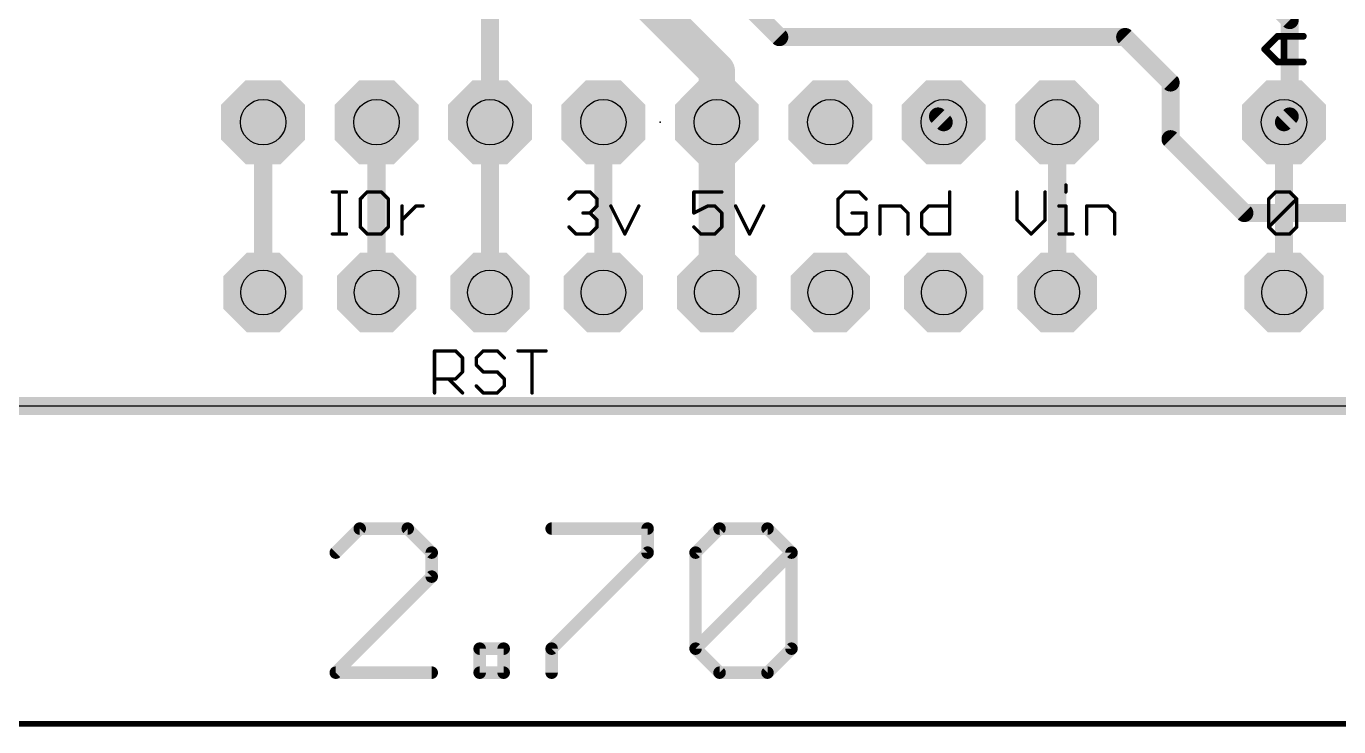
# Model space of a CAD drawing. Extents: x -15 to 76.8, y -9.1 to 59.1.
# Drawn here: x 22.64 to 52.03, y -7.18 to 8.5 of the extents above; entities that cross this region are included whole.
import ezdxf

# ---------------------------------------------------------------- set-up
doc = ezdxf.new("R2010")
doc.units = 0
for name, color, linetype in [('1', 12, 'CONTINUOUS'), ('16', 5, 'CONTINUOUS'), ('17', 110, 'CONTINUOUS'), ('20', 53, 'CONTINUOUS'), ('21', 40, 'CONTINUOUS'), ('23', 53, 'CONTINUOUS'), ('29', 253, 'CONTINUOUS'), ('44', 253, 'CONTINUOUS'), ('47', 253, 'CONTINUOUS'), ('51', 253, 'CONTINUOUS')]:
    doc.layers.add(name, color=color, linetype=linetype)

# ---------------------------------------------------------------- blocks, each defined once
blk = doc.blocks.new('RECT')
blk.add_solid([(-0.5, -0.5), (0.5, -0.5), (-0.5, 0.5), (0.5, 0.5)])
blk = doc.blocks.new('OCTAGONP')
at = {"const_width": 0.5}
blk.add_lwpolyline([(-0.25, -0.1036), (-0.25, 0.1036), (-0.1036, 0.25), (0.1036, 0.25), (0.25, 0.1036), (0.25, -0.1036), (0.1036, -0.25), (-0.1036, -0.25), (-0.25, -0.1036), (-0.25, 0.1036)], dxfattribs=at)

msp = doc.modelspace()

# ---------------------------------------------------------------- linework, layer by layer
at = {"layer": '1'}
for points, const_width in [([(39.497, 8.255), (36.957, 10.795)], 0.4064), ([(38.1, 7.493), (36.322, 9.271)], 0.8128), ([(47.244, 8.255), (39.497, 8.255)], 0.4064), ([(48.26, 7.239), (47.244, 8.255)], 0.4064), ([(38.1, 6.35), (38.1, 7.493)], 0.8128), ([(48.26, 5.969), (48.26, 7.239)], 0.4064), ([(49.911, 4.318), (48.26, 5.969)], 0.4064), ([(57.658, 4.318), (49.911, 4.318)], 0.4064), ([(68.58, 0), (0, 0)], 0.4064)]:
    msp.add_lwpolyline(points, dxfattribs=dict(at, const_width=const_width))
for points, const_width in [([(39.497, 8.3566, 1), (39.497, 8.1534)], 0.2032), ([(39.4252, 8.1832, 1), (39.5688, 8.3268)], 0.2032), ([(47.3158, 8.3268, 1), (47.1722, 8.1832)], 0.2032), ([(47.244, 8.1534, 1), (47.244, 8.3566)], 0.2032), ([(38.3032, 7.493, 1), (37.8968, 7.493)], 0.4064), ([(37.9563, 7.3493, 1), (38.2437, 7.6367)], 0.4064), ([(48.3616, 7.239, 1), (48.1584, 7.239)], 0.2032), ([(48.1882, 7.1672, 1), (48.3318, 7.3108)], 0.2032), ([(37.8968, 6.35, 1), (38.3032, 6.35)], 0.4064), ([(48.3318, 6.0408, 1), (48.1882, 5.8972)], 0.2032), ([(48.1584, 5.969, 1), (48.3616, 5.969)], 0.2032), ([(49.911, 4.4196, 1), (49.911, 4.2164)], 0.2032), ([(49.8392, 4.2462, 1), (49.9828, 4.3898)], 0.2032)]:
    msp.add_lwpolyline(points, format="xyb", dxfattribs=dict(at, const_width=const_width))
at = {"layer": '16'}
for points, const_width in [([(48.768, 10.795), (50.927, 8.636)], 0.4064), ([(33.02, 6.35), (33.02, 9.017)], 0.4064), ([(50.927, 8.636), (50.927, 6.477)], 0.4064), ([(27.94, 6.35), (27.94, 2.54)], 0.4064), ([(30.48, 2.54), (30.48, 6.35)], 0.4064), ([(33.02, 6.35), (33.02, 2.54)], 0.4064), ([(35.56, 2.54), (35.56, 6.35)], 0.4064), ([(38.1, 6.35), (38.1, 2.54)], 0.8128), ([(43.053, 6.477), (43.18, 6.35)], 0.4064), ([(45.72, 6.35), (45.72, 2.54)], 0.4064), ([(50.927, 6.477), (50.8, 6.35)], 0.4064), ([(50.8, 6.35), (50.8, 2.54)], 0.4064), ([(68.58, 0), (0, 0)], 0.4064)]:
    msp.add_lwpolyline(points, dxfattribs=dict(at, const_width=const_width))
for points, const_width in [([(50.8552, 8.5642, 1), (50.9988, 8.7078)], 0.2032), ([(28.0416, 6.35, 1), (27.8384, 6.35)], 0.2032), ([(30.5816, 6.35, 1), (30.3784, 6.35)], 0.2032), ([(33.1216, 6.35, 1), (32.9184, 6.35)], 0.2032), ([(35.6616, 6.35, 1), (35.4584, 6.35)], 0.2032), ([(38.3032, 6.35, 1), (37.8968, 6.35)], 0.4064), ([(43.1248, 6.5488, 1), (42.9812, 6.4052)], 0.2032), ([(43.1082, 6.2782, 1), (43.2518, 6.4218)], 0.2032), ([(45.8216, 6.35, 1), (45.6184, 6.35)], 0.2032), ([(50.9016, 6.35, 1), (50.6984, 6.35)], 0.2032), ([(50.7282, 6.4218, 1), (50.8718, 6.2782)], 0.2032), ([(50.8254, 6.477, 1), (51.0286, 6.477)], 0.2032), ([(50.9988, 6.4052, 1), (50.8552, 6.5488)], 0.2032), ([(32.9184, 6.35, 1), (33.1216, 6.35)], 0.2032), ([(37.8968, 2.54, 1), (38.3032, 2.54)], 0.4064), ([(27.8384, 2.54, 1), (28.0416, 2.54)], 0.2032), ([(30.3784, 2.54, 1), (30.5816, 2.54)], 0.2032), ([(32.9184, 2.54, 1), (33.1216, 2.54)], 0.2032), ([(35.4584, 2.54, 1), (35.6616, 2.54)], 0.2032), ([(45.6184, 2.54, 1), (45.8216, 2.54)], 0.2032), ([(50.6984, 2.54, 1), (50.9016, 2.54)], 0.2032)]:
    msp.add_lwpolyline(points, format="xyb", dxfattribs=dict(at, const_width=const_width))
at = {"layer": '20'}
msp.add_line((0, 0), (66.04, 0), dxfattribs=at)
at = {"layer": '21'}
for points, const_width in [([(50.3675, 7.9843), (50.6556, 8.2724)], 0.1524), ([(50.6556, 8.2724), (51.2318, 8.2724)], 0.1524), ([(50.7996, 7.6962), (50.7996, 8.2724)], 0.1524), ([(50.6556, 7.6962), (50.3675, 7.9843)], 0.1524), ([(51.2318, 7.6962), (50.6556, 7.6962)], 0.1524), ([(29.492, 4.7887), (29.8055, 4.7887)], 0.0762), ([(29.6488, 3.8481), (29.6488, 4.7887)], 0.0762), ([(30.2724, 4.7887), (30.1157, 4.6319)], 0.0762), ([(30.586, 4.7887), (30.2724, 4.7887)], 0.0762), ([(30.7427, 4.6319), (30.586, 4.7887)], 0.0762), ([(34.7904, 4.6319), (34.9472, 4.7887)], 0.0762), ([(34.9472, 4.7887), (35.2607, 4.7887)], 0.0762), ([(35.2607, 4.7887), (35.4175, 4.6319)], 0.0762), ([(38.2115, 4.7887), (37.5844, 4.7887)], 0.0762), ([(37.5844, 4.7887), (37.5844, 4.3184)], 0.0762), ([(40.972, 4.7887), (40.8152, 4.6319)], 0.0762), ([(41.2855, 4.7887), (40.972, 4.7887)], 0.0762), ([(41.4423, 4.6319), (41.2855, 4.7887)], 0.0762), ([(43.3133, 4.7887), (43.3133, 3.8481)], 0.0762), ([(44.8234, 4.7887), (44.8234, 4.1616)], 0.0762), ([(45.4505, 4.1616), (45.4505, 4.7887)], 0.0762), ([(45.9157, 4.9455), (45.9157, 4.7887)], 0.0762), ([(50.4571, 4.6319), (50.6139, 4.7887)], 0.0762), ([(50.6139, 4.7887), (50.9274, 4.7887)], 0.0762), ([(50.9274, 4.7887), (51.0842, 4.6319)], 0.0762), ([(30.1157, 4.6319), (30.1157, 4.0049)], 0.0762), ([(30.7427, 4.0049), (30.7427, 4.6319)], 0.0762), ([(31.0512, 3.8481), (31.0512, 4.4752)], 0.0762), ([(31.0512, 4.1616), (31.3647, 4.4752)], 0.0762), ([(31.3647, 4.4752), (31.5215, 4.4752)], 0.0762), ([(35.4175, 4.4752), (35.2607, 4.3184)], 0.0762), ([(35.4175, 4.6319), (35.4175, 4.4752)], 0.0762), ([(35.7259, 4.4752), (36.0395, 3.8481)], 0.0762), ([(36.0395, 3.8481), (36.353, 4.4752)], 0.0762), ([(37.5844, 4.3184), (37.8979, 4.4752)], 0.0762), ([(37.8979, 4.4752), (38.0547, 4.4752)], 0.0762), ([(38.0547, 4.4752), (38.2115, 4.3184)], 0.0762), ([(38.5199, 4.4752), (38.8335, 3.8481)], 0.0762), ([(38.8335, 3.8481), (39.147, 4.4752)], 0.0762), ([(40.8152, 4.6319), (40.8152, 4.0049)], 0.0762), ([(41.7507, 3.8481), (41.7507, 4.4752)], 0.0762), ([(41.7507, 4.4752), (42.221, 4.4752)], 0.0762), ([(42.221, 4.4752), (42.3778, 4.3184)], 0.0762), ([(42.6862, 4.3184), (42.843, 4.4752)], 0.0762), ([(42.843, 4.4752), (43.3133, 4.4752)], 0.0762), ([(45.7589, 4.4752), (45.9157, 4.4752)], 0.0762), ([(45.9157, 4.4752), (45.9157, 3.8481)], 0.0762), ([(46.3826, 3.8481), (46.3826, 4.4752)], 0.0762), ([(46.3826, 4.4752), (46.8529, 4.4752)], 0.0762), ([(46.8529, 4.4752), (47.0097, 4.3184)], 0.0762), ([(50.4571, 4.0049), (50.4571, 4.6319)], 0.0762), ([(50.4571, 4.0049), (51.0842, 4.6319)], 0.0762), ([(51.0842, 4.6319), (51.0842, 4.0049)], 0.0762), ([(35.2607, 4.3184), (35.1039, 4.3184)], 0.0762), ([(35.2607, 4.3184), (35.4175, 4.1616)], 0.0762), ([(35.4175, 4.1616), (35.4175, 4.0049)], 0.0762), ([(38.2115, 4.3184), (38.2115, 4.0049)], 0.0762), ([(41.4423, 4.3184), (41.1287, 4.3184)], 0.0762), ([(41.4423, 4.0049), (41.4423, 4.3184)], 0.0762), ([(42.3778, 4.3184), (42.3778, 3.8481)], 0.0762), ([(42.6862, 4.0049), (42.6862, 4.3184)], 0.0762), ([(44.8234, 4.1616), (45.1369, 3.8481)], 0.0762), ([(45.1369, 3.8481), (45.4505, 4.1616)], 0.0762), ([(47.0097, 4.3184), (47.0097, 3.8481)], 0.0762), ([(29.492, 3.8481), (29.8055, 3.8481)], 0.0762), ([(30.1157, 4.0049), (30.2724, 3.8481)], 0.0762), ([(30.2724, 3.8481), (30.586, 3.8481)], 0.0762), ([(30.586, 3.8481), (30.7427, 4.0049)], 0.0762), ([(34.9472, 3.8481), (34.7904, 4.0049)], 0.0762), ([(35.2607, 3.8481), (34.9472, 3.8481)], 0.0762), ([(35.4175, 4.0049), (35.2607, 3.8481)], 0.0762), ([(37.7412, 3.8481), (37.5844, 4.0049)], 0.0762), ([(38.0547, 3.8481), (37.7412, 3.8481)], 0.0762), ([(38.2115, 4.0049), (38.0547, 3.8481)], 0.0762), ([(40.8152, 4.0049), (40.972, 3.8481)], 0.0762), ([(40.972, 3.8481), (41.2855, 3.8481)], 0.0762), ([(41.2855, 3.8481), (41.4423, 4.0049)], 0.0762), ([(42.843, 3.8481), (42.6862, 4.0049)], 0.0762), ([(43.3133, 3.8481), (42.843, 3.8481)], 0.0762), ([(45.7589, 3.8481), (46.0725, 3.8481)], 0.0762), ([(50.6139, 3.8481), (50.4571, 4.0049)], 0.0762), ([(50.9274, 3.8481), (50.6139, 3.8481)], 0.0762), ([(51.0842, 4.0049), (50.9274, 3.8481)], 0.0762), ([(31.778, 0.2921), (31.778, 1.2327)], 0.0762), ([(31.778, 1.2327), (32.2483, 1.2327)], 0.0762), ([(32.2483, 1.2327), (32.4051, 1.0759)], 0.0762), ([(32.8703, 1.2327), (32.7135, 1.0759)], 0.0762), ([(33.1838, 1.2327), (32.8703, 1.2327)], 0.0762), ([(33.3406, 1.0759), (33.1838, 1.2327)], 0.0762), ([(33.649, 1.2327), (34.2761, 1.2327)], 0.0762), ([(33.9626, 0.2921), (33.9626, 1.2327)], 0.0762), ([(32.4051, 1.0759), (32.4051, 0.7624)], 0.0762), ([(32.7135, 1.0759), (32.7135, 0.9192)], 0.0762), ([(32.7135, 0.9192), (32.8703, 0.7624)], 0.0762), ([(32.2483, 0.6056), (31.778, 0.6056)], 0.0762), ([(32.0915, 0.6056), (32.4051, 0.2921)], 0.0762), ([(32.4051, 0.7624), (32.2483, 0.6056)], 0.0762), ([(32.8703, 0.7624), (33.1838, 0.7624)], 0.0762), ([(33.1838, 0.7624), (33.3406, 0.6056)], 0.0762), ([(33.3406, 0.6056), (33.3406, 0.4489)], 0.0762), ([(32.8703, 0.2921), (32.7135, 0.4489)], 0.0762), ([(33.1838, 0.2921), (32.8703, 0.2921)], 0.0762), ([(33.3406, 0.4489), (33.1838, 0.2921)], 0.0762)]:
    msp.add_lwpolyline(points, dxfattribs=dict(at, const_width=const_width))
for points, const_width in [([(50.6556, 8.3105, 1), (50.6556, 8.2343)], 0.0762), ([(50.6825, 8.2455, 1), (50.6286, 8.2994)], 0.0762), ([(50.8377, 8.2724, 1), (50.7615, 8.2724)], 0.0762), ([(51.2318, 8.2343, 1), (51.2318, 8.3105)], 0.0762), ([(50.3944, 8.0113, 1), (50.3405, 7.9574)], 0.0762), ([(50.3405, 8.0113, 1), (50.3944, 7.9574)], 0.0762), ([(50.6556, 7.7343, 1), (50.6556, 7.6581)], 0.0762), ([(50.6286, 7.6693, 1), (50.6825, 7.7231)], 0.0762), ([(50.7615, 7.6962, 1), (50.8377, 7.6962)], 0.0762), ([(51.2318, 7.6581, 1), (51.2318, 7.7343)], 0.0762), ([(29.492, 4.8078, 1), (29.492, 4.7697)], 0.0381), ([(29.6678, 4.7887, 1), (29.6297, 4.7887)], 0.0381), ([(29.8055, 4.7697, 1), (29.8055, 4.8078)], 0.0381), ([(30.2724, 4.8078, 1), (30.2724, 4.7697)], 0.0381), ([(30.2859, 4.7752, 1), (30.259, 4.8022)], 0.0381), ([(30.5994, 4.8022, 1), (30.5725, 4.7752)], 0.0381), ([(30.586, 4.7697, 1), (30.586, 4.8078)], 0.0381), ([(34.9472, 4.8078, 1), (34.9472, 4.7697)], 0.0381), ([(34.9606, 4.7752, 1), (34.9337, 4.8022)], 0.0381), ([(35.2742, 4.8022, 1), (35.2472, 4.7752)], 0.0381), ([(35.2607, 4.7697, 1), (35.2607, 4.8078)], 0.0381), ([(37.5844, 4.8078, 1), (37.5844, 4.7697)], 0.0381), ([(37.6035, 4.7887, 1), (37.5654, 4.7887)], 0.0381), ([(38.2115, 4.7697, 1), (38.2115, 4.8078)], 0.0381), ([(40.972, 4.8078, 1), (40.972, 4.7697)], 0.0381), ([(40.9854, 4.7752, 1), (40.9585, 4.8022)], 0.0381), ([(41.299, 4.8022, 1), (41.272, 4.7752)], 0.0381), ([(41.2855, 4.7697, 1), (41.2855, 4.8078)], 0.0381), ([(43.3324, 4.7887, 1), (43.2943, 4.7887)], 0.0381), ([(44.8424, 4.7887, 1), (44.8043, 4.7887)], 0.0381), ([(45.4695, 4.7887, 1), (45.4314, 4.7887)], 0.0381), ([(45.9347, 4.9455, 1), (45.8966, 4.9455)], 0.0381), ([(45.8966, 4.7887, 1), (45.9347, 4.7887)], 0.0381), ([(50.6139, 4.8078, 1), (50.6139, 4.7697)], 0.0381), ([(50.6273, 4.7752, 1), (50.6004, 4.8022)], 0.0381), ([(50.9409, 4.8022, 1), (50.9139, 4.7752)], 0.0381), ([(50.9274, 4.7697, 1), (50.9274, 4.8078)], 0.0381), ([(30.1347, 4.6319, 1), (30.0966, 4.6319)], 0.0381), ([(30.1022, 4.6454, 1), (30.1291, 4.6185)], 0.0381), ([(30.7618, 4.6319, 1), (30.7237, 4.6319)], 0.0381), ([(30.7293, 4.6185, 1), (30.7562, 4.6454)], 0.0381), ([(31.0702, 4.4752, 1), (31.0321, 4.4752)], 0.0381), ([(31.3647, 4.4942, 1), (31.3647, 4.4561)], 0.0381), ([(31.3782, 4.4617, 1), (31.3513, 4.4886)], 0.0381), ([(31.5215, 4.4561, 1), (31.5215, 4.4942)], 0.0381), ([(34.7769, 4.6454, 1), (34.8039, 4.6185)], 0.0381), ([(35.4365, 4.6319, 1), (35.3984, 4.6319)], 0.0381), ([(35.3984, 4.4752, 1), (35.4365, 4.4752)], 0.0381), ([(35.404, 4.6185, 1), (35.4309, 4.6454)], 0.0381), ([(35.4309, 4.4617, 1), (35.404, 4.4886)], 0.0381), ([(35.743, 4.4837, 1), (35.7089, 4.4666)], 0.0381), ([(36.37, 4.4666, 1), (36.3359, 4.4837)], 0.0381), ([(37.8979, 4.4942, 1), (37.8979, 4.4561)], 0.0381), ([(37.9065, 4.4581, 1), (37.8894, 4.4922)], 0.0381), ([(38.0682, 4.4886, 1), (38.0412, 4.4617)], 0.0381), ([(38.0547, 4.4561, 1), (38.0547, 4.4942)], 0.0381), ([(38.537, 4.4837, 1), (38.5029, 4.4666)], 0.0381), ([(39.164, 4.4666, 1), (39.1299, 4.4837)], 0.0381), ([(40.8343, 4.6319, 1), (40.7962, 4.6319)], 0.0381), ([(40.8017, 4.6454, 1), (40.8287, 4.6185)], 0.0381), ([(41.4288, 4.6185, 1), (41.4557, 4.6454)], 0.0381), ([(41.7698, 4.4752, 1), (41.7317, 4.4752)], 0.0381), ([(41.7507, 4.4942, 1), (41.7507, 4.4561)], 0.0381), ([(42.2345, 4.4886, 1), (42.2075, 4.4617)], 0.0381), ([(42.221, 4.4561, 1), (42.221, 4.4942)], 0.0381), ([(42.843, 4.4942, 1), (42.843, 4.4561)], 0.0381), ([(42.8565, 4.4617, 1), (42.8295, 4.4886)], 0.0381), ([(43.3133, 4.4561, 1), (43.3133, 4.4942)], 0.0381), ([(45.7589, 4.4942, 1), (45.7589, 4.4561)], 0.0381), ([(45.9347, 4.4752, 1), (45.8966, 4.4752)], 0.0381), ([(45.9157, 4.4561, 1), (45.9157, 4.4942)], 0.0381), ([(46.4016, 4.4752, 1), (46.3635, 4.4752)], 0.0381), ([(46.3826, 4.4942, 1), (46.3826, 4.4561)], 0.0381), ([(46.8664, 4.4886, 1), (46.8394, 4.4617)], 0.0381), ([(46.8529, 4.4561, 1), (46.8529, 4.4942)], 0.0381), ([(50.4762, 4.6319, 1), (50.4381, 4.6319)], 0.0381), ([(50.4436, 4.6454, 1), (50.4706, 4.6185)], 0.0381), ([(51.1032, 4.6319, 1), (51.0651, 4.6319)], 0.0381), ([(51.0976, 4.6185, 1), (51.0707, 4.6454)], 0.0381), ([(51.0707, 4.6185, 1), (51.0976, 4.6454)], 0.0381), ([(31.0377, 4.1751, 1), (31.0647, 4.1482)], 0.0381), ([(35.1039, 4.3375, 1), (35.1039, 4.2994)], 0.0381), ([(35.2742, 4.3319, 1), (35.2472, 4.3049)], 0.0381), ([(35.2472, 4.3319, 1), (35.2742, 4.3049)], 0.0381), ([(35.2607, 4.2994, 1), (35.2607, 4.3375)], 0.0381), ([(35.4365, 4.1616, 1), (35.3984, 4.1616)], 0.0381), ([(35.404, 4.1482, 1), (35.4309, 4.1751)], 0.0381), ([(37.5759, 4.3354, 1), (37.5929, 4.3014)], 0.0381), ([(37.5654, 4.3184, 1), (37.6035, 4.3184)], 0.0381), ([(38.2305, 4.3184, 1), (38.1924, 4.3184)], 0.0381), ([(38.198, 4.3049, 1), (38.2249, 4.3319)], 0.0381), ([(41.1287, 4.3375, 1), (41.1287, 4.2994)], 0.0381), ([(41.4613, 4.3184, 1), (41.4232, 4.3184)], 0.0381), ([(41.4423, 4.2994, 1), (41.4423, 4.3375)], 0.0381), ([(42.3968, 4.3184, 1), (42.3587, 4.3184)], 0.0381), ([(42.3643, 4.3049, 1), (42.3913, 4.3319)], 0.0381), ([(42.6728, 4.3319, 1), (42.6997, 4.3049)], 0.0381), ([(42.7053, 4.3184, 1), (42.6672, 4.3184)], 0.0381), ([(44.8043, 4.1616, 1), (44.8424, 4.1616)], 0.0381), ([(44.8369, 4.1751, 1), (44.8099, 4.1482)], 0.0381), ([(45.4314, 4.1616, 1), (45.4695, 4.1616)], 0.0381), ([(45.4639, 4.1482, 1), (45.437, 4.1751)], 0.0381), ([(47.0287, 4.3184, 1), (46.9906, 4.3184)], 0.0381), ([(46.9962, 4.3049, 1), (47.0231, 4.3319)], 0.0381), ([(29.492, 3.8672, 1), (29.492, 3.8291)], 0.0381), ([(29.6297, 3.8481, 1), (29.6678, 3.8481)], 0.0381), ([(29.8055, 3.8291, 1), (29.8055, 3.8672)], 0.0381), ([(30.0966, 4.0049, 1), (30.1347, 4.0049)], 0.0381), ([(30.1291, 4.0183, 1), (30.1022, 3.9914)], 0.0381), ([(30.2724, 3.8672, 1), (30.2724, 3.8291)], 0.0381), ([(30.259, 3.8346, 1), (30.2859, 3.8616)], 0.0381), ([(30.5725, 3.8616, 1), (30.5994, 3.8346)], 0.0381), ([(30.586, 3.8291, 1), (30.586, 3.8672)], 0.0381), ([(30.7237, 4.0049, 1), (30.7618, 4.0049)], 0.0381), ([(30.7562, 3.9914, 1), (30.7293, 4.0183)], 0.0381), ([(31.0321, 3.8481, 1), (31.0702, 3.8481)], 0.0381), ([(34.8039, 4.0183, 1), (34.7769, 3.9914)], 0.0381), ([(34.9472, 3.8672, 1), (34.9472, 3.8291)], 0.0381), ([(34.9337, 3.8346, 1), (34.9606, 3.8616)], 0.0381), ([(35.2472, 3.8616, 1), (35.2742, 3.8346)], 0.0381), ([(35.2607, 3.8291, 1), (35.2607, 3.8672)], 0.0381), ([(35.3984, 4.0049, 1), (35.4365, 4.0049)], 0.0381), ([(35.4309, 3.9914, 1), (35.404, 4.0183)], 0.0381), ([(36.0224, 3.8566, 1), (36.0565, 3.8396)], 0.0381), ([(36.0224, 3.8396, 1), (36.0565, 3.8566)], 0.0381), ([(37.5979, 4.0183, 1), (37.5709, 3.9914)], 0.0381), ([(37.7412, 3.8672, 1), (37.7412, 3.8291)], 0.0381), ([(37.7277, 3.8346, 1), (37.7546, 3.8616)], 0.0381), ([(38.0412, 3.8616, 1), (38.0682, 3.8346)], 0.0381), ([(38.0547, 3.8291, 1), (38.0547, 3.8672)], 0.0381), ([(38.1924, 4.0049, 1), (38.2305, 4.0049)], 0.0381), ([(38.2249, 3.9914, 1), (38.198, 4.0183)], 0.0381), ([(38.8164, 3.8566, 1), (38.8505, 3.8396)], 0.0381), ([(38.8164, 3.8396, 1), (38.8505, 3.8566)], 0.0381), ([(40.8287, 4.0183, 1), (40.8017, 3.9914)], 0.0381), ([(40.7962, 4.0049, 1), (40.8343, 4.0049)], 0.0381), ([(40.972, 3.8672, 1), (40.972, 3.8291)], 0.0381), ([(40.9585, 3.8346, 1), (40.9854, 3.8616)], 0.0381), ([(41.272, 3.8616, 1), (41.299, 3.8346)], 0.0381), ([(41.2855, 3.8291, 1), (41.2855, 3.8672)], 0.0381), ([(41.4232, 4.0049, 1), (41.4613, 4.0049)], 0.0381), ([(41.4557, 3.9914, 1), (41.4288, 4.0183)], 0.0381), ([(41.7317, 3.8481, 1), (41.7698, 3.8481)], 0.0381), ([(42.3587, 3.8481, 1), (42.3968, 3.8481)], 0.0381), ([(42.6997, 4.0183, 1), (42.6728, 3.9914)], 0.0381), ([(42.6672, 4.0049, 1), (42.7053, 4.0049)], 0.0381), ([(42.843, 3.8672, 1), (42.843, 3.8291)], 0.0381), ([(42.8295, 3.8346, 1), (42.8565, 3.8616)], 0.0381), ([(43.2943, 3.8481, 1), (43.3324, 3.8481)], 0.0381), ([(43.3133, 3.8291, 1), (43.3133, 3.8672)], 0.0381), ([(45.1235, 3.8616, 1), (45.1504, 3.8346)], 0.0381), ([(45.1235, 3.8346, 1), (45.1504, 3.8616)], 0.0381), ([(45.7589, 3.8672, 1), (45.7589, 3.8291)], 0.0381), ([(45.8966, 3.8481, 1), (45.9347, 3.8481)], 0.0381), ([(46.0725, 3.8291, 1), (46.0725, 3.8672)], 0.0381), ([(46.3635, 3.8481, 1), (46.4016, 3.8481)], 0.0381), ([(46.9906, 3.8481, 1), (47.0287, 3.8481)], 0.0381), ([(50.4706, 4.0183, 1), (50.4436, 3.9914)], 0.0381), ([(50.4436, 4.0183, 1), (50.4706, 3.9914)], 0.0381), ([(50.4381, 4.0049, 1), (50.4762, 4.0049)], 0.0381), ([(50.6139, 3.8672, 1), (50.6139, 3.8291)], 0.0381), ([(50.6004, 3.8346, 1), (50.6273, 3.8616)], 0.0381), ([(50.9139, 3.8616, 1), (50.9409, 3.8346)], 0.0381), ([(50.9274, 3.8291, 1), (50.9274, 3.8672)], 0.0381), ([(51.0651, 4.0049, 1), (51.1032, 4.0049)], 0.0381), ([(51.0976, 3.9914, 1), (51.0707, 4.0183)], 0.0381), ([(31.778, 1.2518, 1), (31.778, 1.2137)], 0.0381), ([(31.7971, 1.2327, 1), (31.759, 1.2327)], 0.0381), ([(32.2618, 1.2462, 1), (32.2348, 1.2192)], 0.0381), ([(32.2483, 1.2137, 1), (32.2483, 1.2518)], 0.0381), ([(32.8703, 1.2518, 1), (32.8703, 1.2137)], 0.0381), ([(32.8838, 1.2192, 1), (32.8568, 1.2462)], 0.0381), ([(33.1973, 1.2462, 1), (33.1703, 1.2192)], 0.0381), ([(33.1838, 1.2137, 1), (33.1838, 1.2518)], 0.0381), ([(33.649, 1.2518, 1), (33.649, 1.2137)], 0.0381), ([(33.9816, 1.2327, 1), (33.9435, 1.2327)], 0.0381), ([(34.2761, 1.2137, 1), (34.2761, 1.2518)], 0.0381), ([(32.4241, 1.0759, 1), (32.386, 1.0759)], 0.0381), ([(32.3916, 1.0625, 1), (32.4185, 1.0894)], 0.0381), ([(32.7326, 1.0759, 1), (32.6945, 1.0759)], 0.0381), ([(32.7, 1.0894, 1), (32.727, 1.0625)], 0.0381), ([(32.727, 0.9326, 1), (32.7, 0.9057)], 0.0381), ([(32.6945, 0.9192, 1), (32.7326, 0.9192)], 0.0381), ([(33.3271, 1.0625, 1), (33.3541, 1.0894)], 0.0381), ([(31.778, 0.6247, 1), (31.778, 0.5866)], 0.0381), ([(32.105, 0.6191, 1), (32.0781, 0.5922)], 0.0381), ([(32.2348, 0.6191, 1), (32.2618, 0.5922)], 0.0381), ([(32.2483, 0.5866, 1), (32.2483, 0.6247)], 0.0381), ([(32.386, 0.7624, 1), (32.4241, 0.7624)], 0.0381), ([(32.4185, 0.7489, 1), (32.3916, 0.7759)], 0.0381), ([(32.8703, 0.7815, 1), (32.8703, 0.7434)], 0.0381), ([(32.8568, 0.7489, 1), (32.8838, 0.7759)], 0.0381), ([(33.1973, 0.7759, 1), (33.1703, 0.7489)], 0.0381), ([(33.1838, 0.7434, 1), (33.1838, 0.7815)], 0.0381), ([(33.3596, 0.6056, 1), (33.3215, 0.6056)], 0.0381), ([(33.3271, 0.5922, 1), (33.3541, 0.6191)], 0.0381), ([(31.759, 0.2921, 1), (31.7971, 0.2921)], 0.0381), ([(32.3916, 0.2786, 1), (32.4185, 0.3056)], 0.0381), ([(32.727, 0.4623, 1), (32.7, 0.4354)], 0.0381), ([(32.8703, 0.3112, 1), (32.8703, 0.2731)], 0.0381), ([(32.8568, 0.2786, 1), (32.8838, 0.3056)], 0.0381), ([(33.1703, 0.3056, 1), (33.1973, 0.2786)], 0.0381), ([(33.1838, 0.2731, 1), (33.1838, 0.3112)], 0.0381), ([(33.3215, 0.4489, 1), (33.3596, 0.4489)], 0.0381), ([(33.3541, 0.4354, 1), (33.3271, 0.4623)], 0.0381), ([(33.9435, 0.2921, 1), (33.9816, 0.2921)], 0.0381)]:
    msp.add_lwpolyline(points, format="xyb", dxfattribs=dict(at, const_width=const_width))
at = {"layer": '23'}
msp.add_point((36.83, 6.35), dxfattribs=at)
at = {"layer": '44'}
for centre, radius in [((27.94, 6.35), 0.508), ((30.48, 6.35), 0.508), ((33.02, 6.35), 0.508), ((35.56, 6.35), 0.508), ((38.1, 6.35), 0.508), ((40.64, 6.35), 0.508), ((43.18, 6.35), 0.508), ((45.72, 6.35), 0.508), ((50.8, 6.35), 0.508), ((27.94, 2.54), 0.5), ((30.48, 2.54), 0.5), ((33.02, 2.54), 0.5), ((35.56, 2.54), 0.5), ((38.1, 2.54), 0.5), ((40.64, 2.54), 0.5), ((43.18, 2.54), 0.5), ((45.72, 2.54), 0.5), ((50.8, 2.54), 0.5)]:
    msp.add_circle(centre, radius, dxfattribs=at)
at = {"layer": '47'}
for points, const_width in [([(30.1034, -2.7439), (29.5662, -3.2812)], 0.2794), ([(31.1779, -2.7439), (30.1034, -2.7439)], 0.2794), ([(31.7151, -3.2812), (31.1779, -2.7439)], 0.2794), ([(34.4003, -2.7439), (36.5492, -2.7439)], 0.2794), ([(36.5492, -2.7439), (36.5492, -3.2812)], 0.2794), ([(37.6231, -3.2812), (38.1603, -2.7439)], 0.2794), ([(38.1603, -2.7439), (39.2347, -2.7439)], 0.2794), ([(39.2347, -2.7439), (39.772, -3.2812)], 0.2794), ([(31.7151, -3.8184), (31.7151, -3.2812)], 0.2794), ([(36.5492, -3.2812), (34.4003, -5.4301)], 0.2794), ([(37.6231, -5.4301), (37.6231, -3.2812)], 0.2794), ([(37.6231, -5.4301), (39.772, -3.2812)], 0.2794), ([(39.772, -3.2812), (39.772, -5.4301)], 0.2794), ([(29.5662, -5.9673), (31.7151, -3.8184)], 0.2794), ([(32.7889, -5.9673), (32.7889, -5.4301)], 0.2794), ([(32.7889, -5.4301), (33.3262, -5.4301)], 0.2794), ([(33.3262, -5.4301), (33.3262, -5.9673)], 0.2794), ([(34.4003, -5.4301), (34.4003, -5.9673)], 0.2794), ([(38.1603, -5.9673), (37.6231, -5.4301)], 0.2794), ([(39.772, -5.4301), (39.2347, -5.9673)], 0.2794), ([(31.7151, -5.9673), (29.5662, -5.9673)], 0.2794), ([(33.3262, -5.9673), (32.7889, -5.9673)], 0.2794), ([(39.2347, -5.9673), (38.1603, -5.9673)], 0.2794), ([(0.065, -7.112), (68.535, -7.112)], 0.13)]:
    msp.add_lwpolyline(points, dxfattribs=dict(at, const_width=const_width))
at = {"layer": '47', "const_width": 0.1397}
for points in [[(30.1034, -2.6741, 1), (30.1034, -2.8138)], [(30.1528, -2.7933, 1), (30.054, -2.6946)], [(31.2272, -2.6946, 1), (31.1285, -2.7933)], [(31.1779, -2.8138, 1), (31.1779, -2.6741)], [(34.4003, -2.6741, 1), (34.4003, -2.8138)], [(36.6191, -2.7439, 1), (36.4794, -2.7439)], [(36.5492, -2.8138, 1), (36.5492, -2.6741)], [(38.1603, -2.6741, 1), (38.1603, -2.8138)], [(38.2097, -2.7933, 1), (38.1109, -2.6946)], [(39.2841, -2.6946, 1), (39.1853, -2.7933)], [(39.2347, -2.8138, 1), (39.2347, -2.6741)], [(29.5168, -3.2318, 1), (29.6156, -3.3306)], [(31.7849, -3.2812, 1), (31.6452, -3.2812)], [(31.6657, -3.3306, 1), (31.7645, -3.2318)], [(36.4794, -3.2812, 1), (36.6191, -3.2812)], [(36.5986, -3.3306, 1), (36.4998, -3.2318)], [(37.6929, -3.2812, 1), (37.5532, -3.2812)], [(37.5737, -3.2318, 1), (37.6724, -3.3306)], [(39.8418, -3.2812, 1), (39.7021, -3.2812)], [(39.8214, -3.3306, 1), (39.7226, -3.2318)], [(39.7226, -3.3306, 1), (39.8214, -3.2318)], [(31.6452, -3.8184, 1), (31.7849, -3.8184)], [(31.7645, -3.8678, 1), (31.6657, -3.769)], [(32.7889, -5.3602, 1), (32.7889, -5.4999)], [(32.8588, -5.4301, 1), (32.7191, -5.4301)], [(33.396, -5.4301, 1), (33.2563, -5.4301)], [(33.3262, -5.4999, 1), (33.3262, -5.3602)], [(34.4702, -5.4301, 1), (34.3305, -5.4301)], [(34.3509, -5.3807, 1), (34.4497, -5.4795)], [(37.5532, -5.4301, 1), (37.6929, -5.4301)], [(37.6724, -5.3807, 1), (37.5737, -5.4795)], [(37.5737, -5.3807, 1), (37.6724, -5.4795)], [(39.7021, -5.4301, 1), (39.8418, -5.4301)], [(39.8214, -5.4795, 1), (39.7226, -5.3807)], [(29.5662, -5.8975, 1), (29.5662, -6.0372)], [(29.5168, -5.9179, 1), (29.6156, -6.0167)], [(31.7151, -6.0372, 1), (31.7151, -5.8975)], [(32.7889, -5.8975, 1), (32.7889, -6.0372)], [(33.3262, -6.0372, 1), (33.3262, -5.8975)], [(38.1603, -5.8975, 1), (38.1603, -6.0372)], [(38.1109, -6.0167, 1), (38.2097, -5.9179)], [(39.1853, -5.9179, 1), (39.2841, -6.0167)], [(39.2347, -6.0372, 1), (39.2347, -5.8975)], [(32.7191, -5.9673, 1), (32.8588, -5.9673)], [(33.2563, -5.9673, 1), (33.396, -5.9673)], [(34.3305, -5.9673, 1), (34.4702, -5.9673)]]:
    msp.add_lwpolyline(points, format="xyb", dxfattribs=at)
at = {"layer": '51'}
msp.add_line((0, 0), (66.04, 0), dxfattribs=at)

# ---------------------------------------------------------------- block references
at = {"layer": '17', "xscale": 1.778, "yscale": 1.778, "rotation": 270}
for p in [(27.94, 6.35), (27.94, 6.35), (30.48, 6.35), (30.48, 6.35), (33.02, 6.35), (33.02, 6.35), (35.56, 6.35), (35.56, 6.35), (38.1, 6.35), (38.1, 6.35), (40.64, 6.35), (40.64, 6.35), (43.18, 6.35), (43.18, 6.35), (45.72, 6.35), (45.72, 6.35), (50.8, 6.35), (50.8, 6.35)]:
    msp.add_blockref('OCTAGONP', p, dxfattribs=at)
at = {"layer": '17', "xscale": 1.6764, "yscale": 1.6764}
for p in [(27.94, 2.54), (27.94, 2.54), (30.48, 2.54), (30.48, 2.54), (33.02, 2.54), (33.02, 2.54), (35.56, 2.54), (35.56, 2.54), (38.1, 2.54), (38.1, 2.54), (40.64, 2.54), (40.64, 2.54), (43.18, 2.54), (43.18, 2.54), (45.72, 2.54), (45.72, 2.54), (50.8, 2.54), (50.8, 2.54)]:
    msp.add_blockref('OCTAGONP', p, dxfattribs=at)
at = {"layer": '29', "xscale": 1.8796, "yscale": 1.8796, "rotation": 270}
for p in [(27.94, 6.35), (30.48, 6.35), (33.02, 6.35), (35.56, 6.35), (38.1, 6.35), (40.64, 6.35), (43.18, 6.35), (45.72, 6.35), (50.8, 6.35)]:
    msp.add_blockref('OCTAGONP', p, dxfattribs=at)
at = {"layer": '29', "xscale": 1.778, "yscale": 1.778}
for p in [(27.94, 2.54), (30.48, 2.54), (33.02, 2.54), (35.56, 2.54), (38.1, 2.54), (40.64, 2.54), (43.18, 2.54), (45.72, 2.54), (50.8, 2.54)]:
    msp.add_blockref('OCTAGONP', p, dxfattribs=at)
at = {"layer": '51', "xscale": 0.508, "yscale": 0.508, "rotation": 180}
for p in [(27.94, 6.35), (30.48, 6.35), (33.02, 6.35), (35.56, 6.35), (38.1, 6.35), (40.64, 6.35), (43.18, 6.35), (45.72, 6.35), (50.8, 6.35)]:
    msp.add_blockref('RECT', p, dxfattribs=at)

doc.saveas('drawing.dxf')
